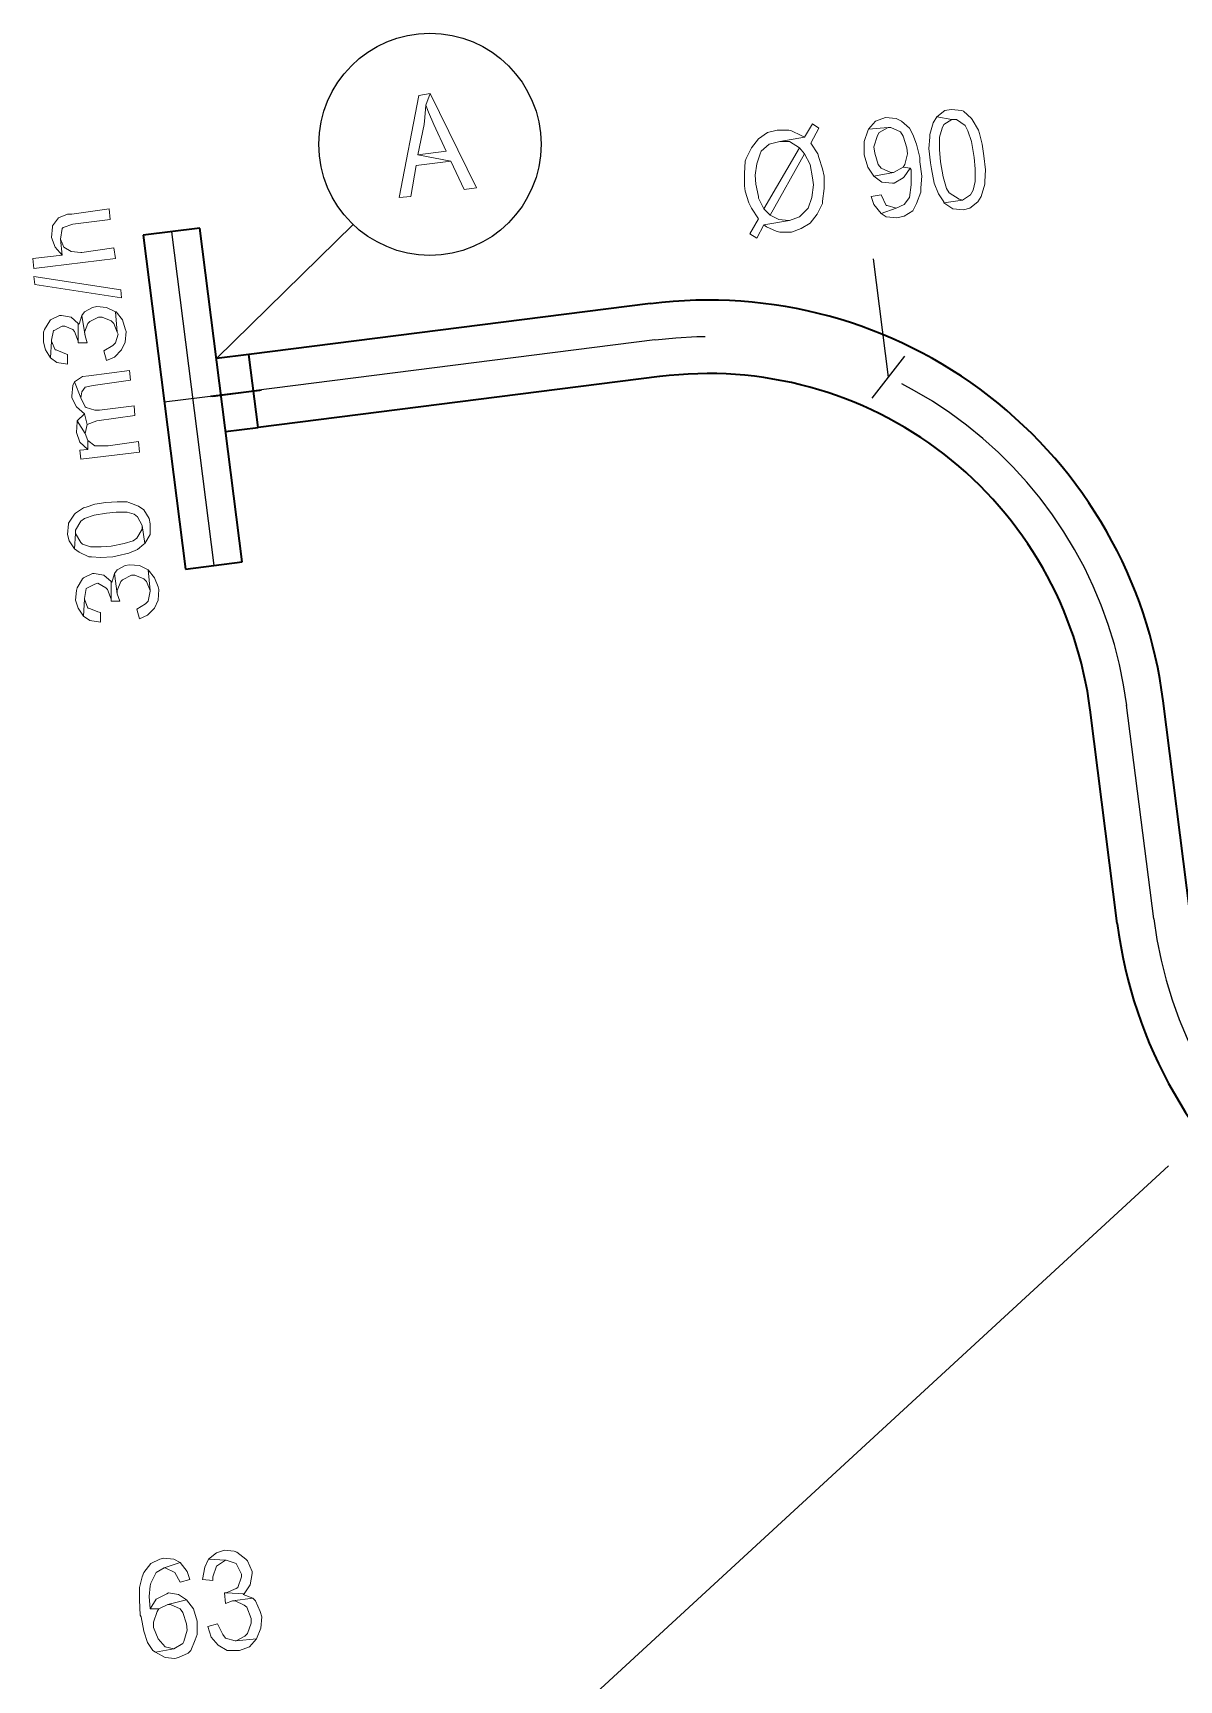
# Model space of a CAD drawing. Header units: metres. Extents: x 2713732.4 to 2713757.2, y 1226081.6 to 1226111.3.
# Drawn here: x 2713738.369 to 2713739.772, y 1226096.202 to 1226098.219 of the extents above; entities that cross this region are included whole.
import ezdxf

# ---------------------------------------------------------------- set-up
doc = ezdxf.new("R2010")
doc.units = ezdxf.units.M
doc.linetypes.add('DASHDOT', pattern=[1, 0.5, -0.25, 0, -0.25])
doc.layers.add('einlagen_boden_erstes_og', color=7, linetype='Continuous', true_color=0x000000)

msp = doc.modelspace()

# ---------------------------------------------------------------- linework, layer by layer
at = {"layer": 'einlagen_boden_erstes_og', "color": 1, "linetype": 'Continuous', "lineweight": 35, "true_color": 0xff0000, "extrusion": (0.000477202, 0.001815, 0.999998)}
for p, q in [((2713738.573, 1226097.9797, -0.1701), (2713738.5036, 1226097.9709, -0.17)), ((2713738.6249, 1226097.571, -0.1694), (2713738.573, 1226097.9797, -0.1701)), ((2713738.5036, 1226097.9709, -0.17), (2713738.5555, 1226097.5622, -0.1693)), ((2713739.1247, 1226097.8874, -0.1702), (2713738.633, 1226097.825, -0.1698)), ((2713738.633, 1226097.825, -0.1698), (2713738.5933, 1226097.82, -0.1698)), ((2713738.6443, 1226097.7357, -0.1697), (2713738.633, 1226097.825, -0.1698)), ((2713739.136, 1226097.7981, -0.17), (2713738.6443, 1226097.7357, -0.1697)), ((2713738.5866, 1226097.7738, -0.1697), (2713738.6466, 1226097.7814, -0.1698)), ((2713738.589, 1226097.7741, -0.1697), (2713738.6486, 1226097.7816, -0.1698)), ((2713738.6046, 1226097.7307, -0.1696), (2713738.6443, 1226097.7357, -0.1697)), ((2713738.5555, 1226097.5622, -0.1693), (2713738.6249, 1226097.571, -0.1694)), ((2713739.7856, 1226097.1398, -0.1691), (2713739.7525, 1226097.401, -0.1696)), ((2713739.6963, 1226097.1284, -0.1691), (2713739.6632, 1226097.3897, -0.1695))]:
    msp.add_line(p, q, dxfattribs=at)
at = {"layer": 'einlagen_boden_erstes_og', "color": 7, "linetype": 'Continuous', "lineweight": 25, "extrusion": (0.000477202, 0.001815, 0.999998)}
for p, q in [((2713738.5933, 1226097.82, -0.1698), (2713738.7608, 1226097.9841, -0.1702)), ((2713739.4163, 1226097.7971, -0.1702), (2713739.3979, 1226097.942, -0.1704)), ((2713739.3963, 1226097.7714, -0.1701), (2713739.4362, 1226097.8228, -0.1702)), ((2713738.9675, 1226096.1029, -0.1669), (2713739.7591, 1226096.8317, -0.1686))]:
    msp.add_line(p, q, dxfattribs=at)
at = {"layer": 'einlagen_boden_erstes_og', "color": 150, "linetype": 'Continuous', "lineweight": 25, "true_color": 0x0080ff, "extrusion": (0.000477202, 0.001815, 0.999998)}
for p, q in [((2713738.5383, 1226097.9753, -0.1701), (2713738.5902, 1226097.5666, -0.1693)), ((2713738.599, 1226097.7753, -0.1697), (2713738.5295, 1226097.7665, -0.1697))]:
    msp.add_line(p, q, dxfattribs=at)
at = {"layer": 'einlagen_boden_erstes_og', "color": 7, "linetype": 'DASHDOT', "lineweight": 25, "extrusion": (0.000477202, 0.001815, 0.999998)}
for p, q in [((2713739.1303, 1226097.8428, -0.1701), (2713738.6386, 1226097.7804, -0.1697)), ((2713739.741, 1226097.1341, -0.1691), (2713739.7078, 1226097.3954, -0.1696))]:
    msp.add_line(p, q, dxfattribs=at)
at = {"layer": 'einlagen_boden_erstes_og', "color": 7, "lineweight": 0}
for points in [[(2713738.8552, 1226098.1444), (2713738.8411, 1226098.1422), (2713738.8172, 1226098.0173), (2713738.8313, 1226098.0184), (2713738.8379, 1226098.0564), (2713738.8802, 1226098.0618), (2713738.84, 1226098.0694), (2713738.8476, 1226098.1064), (2713738.8487, 1226098.1151), (2713738.8498, 1226098.1303)], [(2713738.8552, 1226098.1444), (2713738.8498, 1226098.1303), (2713738.8531, 1226098.1216), (2713738.8596, 1226098.1064), (2713738.8748, 1226098.0738), (2713738.84, 1226098.0694), (2713738.8802, 1226098.0618), (2713738.8965, 1226098.0271), (2713738.9117, 1226098.0292)], [(2713739.4929, 1226098.1248), (2713739.4853, 1226098.1237), (2713739.4755, 1226098.1161), (2713739.494, 1226098.1129), (2713739.4994, 1226098.1129), (2713739.5102, 1226098.1053), (2713739.5135, 1226098.0988), (2713739.5178, 1226098.0857), (2713739.5211, 1226098.0662), (2713739.5222, 1226098.0521), (2713739.5222, 1226098.0368), (2713739.52, 1226098.026), (2713739.5168, 1226098.0205), (2713739.507, 1226098.014), (2713739.4842, 1226098.0108), (2713739.495, 1226098.0032), (2713739.5081, 1226098.0021), (2713739.5157, 1226098.0043), (2713739.5255, 1226098.0119), (2713739.5298, 1226098.0184), (2713739.5341, 1226098.0336), (2713739.5341, 1226098.0368), (2713739.5352, 1226098.051), (2713739.5331, 1226098.0683), (2713739.5309, 1226098.0825), (2713739.5276, 1226098.0955), (2713739.5265, 1226098.0998), (2713739.5189, 1226098.1129), (2713739.5178, 1226098.114), (2713739.5081, 1226098.1227), (2713739.5059, 1226098.1237)], [(2713739.281, 1226098.0998), (2713739.28, 1226098.0998), (2713739.268, 1226098.0966), (2713739.2572, 1226098.089), (2713739.2572, 1226098.089), (2713739.2485, 1226098.0781), (2713739.2419, 1226098.0651), (2713739.2409, 1226098.0618), (2713739.2398, 1226098.0466), (2713739.2398, 1226098.0314), (2713739.2409, 1226098.0249), (2713739.2452, 1226098.0108), (2713739.2485, 1226098.0043), (2713739.2572, 1226097.9912), (2713739.2463, 1226097.9728), (2713739.255, 1226097.9673), (2713739.2637, 1226097.9836), (2713739.2952, 1226097.989), (2713739.2941, 1226097.989), (2713739.2821, 1226097.9901), (2713739.2713, 1226097.9956), (2713739.2637, 1226098.0032), (2713739.2572, 1226098.0162), (2713739.2572, 1226098.0184), (2713739.2539, 1226098.0336), (2713739.2528, 1226098.0444), (2713739.255, 1226098.0586), (2713739.2593, 1226098.0705), (2713739.2604, 1226098.0738), (2713739.2702, 1226098.0825), (2713739.2832, 1226098.0857), (2713739.3136, 1226098.0912), (2713739.3093, 1226098.0933), (2713739.2973, 1226098.0988), (2713739.2941, 1226098.0998)], [(2713739.3234, 1226098.1074), (2713739.3136, 1226098.0912), (2713739.2832, 1226098.0857), (2713739.2941, 1226098.0857), (2713739.2952, 1226098.0857), (2713739.3071, 1226098.0781), (2713739.3136, 1226098.0705), (2713739.3136, 1226098.0705), (2713739.3202, 1226098.0575), (2713739.3234, 1226098.0412), (2713739.3245, 1226098.0325), (2713739.3223, 1226098.0173), (2713739.318, 1226098.0043), (2713739.3158, 1226098.0021), (2713739.3071, 1226097.9934), (2713739.2952, 1226097.989), (2713739.2637, 1226097.9836), (2713739.2669, 1226097.9814), (2713739.2789, 1226097.976), (2713739.2832, 1226097.9749), (2713739.2973, 1226097.9749), (2713739.3093, 1226097.9793), (2713739.3202, 1226097.9858), (2713739.3202, 1226097.9858), (2713739.3288, 1226097.9967), (2713739.3354, 1226098.0097), (2713739.3354, 1226098.0129), (2713739.3375, 1226098.0282), (2713739.3375, 1226098.0434), (2713739.3354, 1226098.0521), (2713739.331, 1226098.0662), (2713739.3299, 1226098.0705), (2713739.3212, 1226098.0836), (2713739.331, 1226098.102)], [(2713739.3918, 1226098.1009), (2713739.3908, 1226098.0988), (2713739.3864, 1226098.0857), (2713739.3864, 1226098.0705), (2713739.3864, 1226098.0694), (2713739.3908, 1226098.0542), (2713739.3984, 1226098.0434), (2713739.4223, 1226098.0477), (2713739.419, 1226098.0477), (2713739.4071, 1226098.0531), (2713739.4038, 1226098.0575), (2713739.3994, 1226098.0716), (2713739.3984, 1226098.0792), (2713739.4027, 1226098.0933), (2713739.4049, 1226098.0966), (2713739.4157, 1226098.1031)], [(2713739.4125, 1226098.1151), (2713739.4125, 1226098.1151), (2713739.4005, 1226098.1107), (2713739.3918, 1226098.1009), (2713739.4157, 1226098.1031), (2713739.419, 1226098.1031), (2713739.4309, 1226098.0977), (2713739.4342, 1226098.0922), (2713739.4386, 1226098.0781), (2713739.4396, 1226098.0705), (2713739.4364, 1226098.0575), (2713739.4342, 1226098.0542), (2713739.4429, 1226098.0531), (2713739.444, 1226098.051), (2713739.444, 1226098.0477), (2713739.444, 1226098.0325), (2713739.4418, 1226098.0173), (2713739.4353, 1226098.0086), (2713739.4255, 1226098.0043), (2713739.4071, 1226097.9977), (2713739.4136, 1226097.9934), (2713739.4266, 1226097.9923), (2713739.4353, 1226097.9945), (2713739.4462, 1226098.001), (2713739.4505, 1226098.0097), (2713739.4559, 1226098.0238), (2713739.4559, 1226098.0292), (2713739.457, 1226098.0434), (2713739.4548, 1226098.0607), (2713739.4548, 1226098.0662), (2713739.4505, 1226098.0825), (2713739.4462, 1226098.0944), (2713739.4418, 1226098.102), (2713739.432, 1226098.1107), (2713739.4255, 1226098.114)], [(2713739.4755, 1226098.1161), (2713739.4711, 1226098.1085), (2713739.4668, 1226098.0944), (2713739.4668, 1226098.0912), (2713739.4657, 1226098.077), (2713739.4679, 1226098.0597), (2713739.469, 1226098.0521), (2713739.4722, 1226098.0347), (2713739.4777, 1226098.0216), (2713739.4842, 1226098.0119), (2713739.4842, 1226098.0108), (2713739.507, 1226098.014), (2713739.5026, 1226098.0151), (2713739.4907, 1226098.0227), (2713739.4874, 1226098.0282), (2713739.4831, 1226098.0423), (2713739.4798, 1226098.0607), (2713739.4787, 1226098.0759), (2713739.4787, 1226098.0912), (2713739.482, 1226098.102), (2713739.4842, 1226098.1064), (2713739.494, 1226098.1129)], [(2713739.3071, 1226098.0781), (2713739.2637, 1226098.0032), (2713739.2713, 1226097.9956), (2713739.3136, 1226098.0705)], [(2713739.4342, 1226098.0542), (2713739.4223, 1226098.0477), (2713739.3984, 1226098.0434), (2713739.4081, 1226098.0358), (2713739.4212, 1226098.0347), (2713739.4233, 1226098.0347), (2713739.4342, 1226098.0412), (2713739.4353, 1226098.0423), (2713739.4429, 1226098.0531)], [(2713739.4071, 1226098.0205), (2713739.3951, 1226098.0184), (2713739.3984, 1226098.0086), (2713739.4071, 1226097.9977), (2713739.4255, 1226098.0043), (2713739.4147, 1226098.0075), (2713739.4136, 1226098.0075)], [(2713738.5283, 1226096.351), (2713738.5239, 1226096.3499), (2713738.5131, 1226096.3445), (2713738.5044, 1226096.3336), (2713738.5022, 1226096.3282), (2713738.499, 1226096.3152), (2713738.499, 1226096.3), (2713738.5, 1226096.2815), (2713738.5011, 1226096.2793), (2713738.5044, 1226096.2619), (2713738.5087, 1226096.2478), (2713738.5153, 1226096.238), (2713738.5185, 1226096.2359), (2713738.5413, 1226096.2402), (2713738.5305, 1226096.2424), (2713738.5218, 1226096.2522), (2713738.5163, 1226096.2663), (2713738.5163, 1226096.2728), (2713738.5207, 1226096.2858), (2713738.5229, 1226096.2891), (2713738.512, 1226096.2891), (2713738.5109, 1226096.3043), (2713738.512, 1226096.3173), (2713738.5131, 1226096.3206), (2713738.5196, 1226096.3336), (2713738.5294, 1226096.3391), (2713738.5489, 1226096.3456), (2713738.5413, 1226096.3499)], [(2713738.5489, 1226096.3456), (2713738.5294, 1226096.3391), (2713738.5305, 1226096.3391), (2713738.5424, 1226096.3336), (2713738.5489, 1226096.3217), (2713738.5609, 1226096.3249), (2713738.5576, 1226096.3347)], [(2713738.5837, 1226096.3499), (2713738.5793, 1226096.3401), (2713738.5761, 1226096.3249), (2713738.5891, 1226096.3239), (2713738.5891, 1226096.3282), (2713738.5935, 1226096.3412), (2713738.5945, 1226096.3423), (2713738.6043, 1226096.3488)], [(2713738.6032, 1226096.3608), (2713738.5935, 1226096.3575), (2713738.5837, 1226096.3499), (2713738.6043, 1226096.3488), (2713738.6054, 1226096.3488), (2713738.6174, 1226096.3445), (2713738.6174, 1226096.3445), (2713738.6239, 1226096.3315), (2713738.6239, 1226096.3282), (2713738.6195, 1226096.3152), (2713738.6174, 1226096.3141), (2713738.6054, 1226096.3086), (2713738.6271, 1226096.3076), (2713738.6347, 1226096.3184), (2713738.6347, 1226096.3184), (2713738.6369, 1226096.3325), (2713738.6369, 1226096.3347), (2713738.6315, 1226096.3477), (2713738.6293, 1226096.3499), (2713738.6184, 1226096.3586), (2713738.6152, 1226096.3597)], [(2713738.5348, 1226096.3086), (2713738.5326, 1226096.3076), (2713738.5218, 1226096.3021), (2713738.5196, 1226096.301), (2713738.512, 1226096.2891), (2713738.5229, 1226096.2891), (2713738.5337, 1226096.2945), (2713738.5565, 1226096.3), (2713738.5468, 1226096.3065)], [(2713738.6032, 1226096.3086), (2713738.6043, 1226096.2956), (2713738.613, 1226096.2989), (2713738.638, 1226096.3021), (2713738.626, 1226096.3065), (2713738.6271, 1226096.3076), (2713738.6054, 1226096.3086)], [(2713738.5565, 1226096.3), (2713738.5337, 1226096.2945), (2713738.537, 1226096.2945), (2713738.5489, 1226096.2891), (2713738.5522, 1226096.2847), (2713738.5565, 1226096.2706), (2713738.5576, 1226096.263), (2713738.5533, 1226096.2489), (2713738.5522, 1226096.2467), (2713738.5413, 1226096.2402), (2713738.5185, 1226096.2359), (2713738.5305, 1226096.2293), (2713738.5424, 1226096.2283), (2713738.5468, 1226096.2293), (2713738.5587, 1226096.2348), (2713738.562, 1226096.238), (2713738.5674, 1226096.2511), (2713738.5696, 1226096.2576), (2713738.5696, 1226096.2728), (2713738.5696, 1226096.2739), (2713738.5652, 1226096.2891)], [(2713738.638, 1226096.3021), (2713738.613, 1226096.2989), (2713738.6163, 1226096.2989), (2713738.6271, 1226096.2934), (2713738.6304, 1226096.2913), (2713738.6358, 1226096.2771), (2713738.6358, 1226096.2717), (2713738.6315, 1226096.2587), (2713738.6282, 1226096.2554), (2713738.6174, 1226096.25), (2713738.6423, 1226096.2522), (2713738.6478, 1226096.2652), (2713738.6489, 1226096.2793), (2713738.6467, 1226096.2858), (2713738.6413, 1226096.2989)], [(2713738.5945, 1226096.2706), (2713738.5826, 1226096.2674), (2713738.5869, 1226096.2543), (2713738.5956, 1226096.2446), (2713738.6065, 1226096.238), (2713738.6195, 1226096.238), (2713738.6217, 1226096.238), (2713738.6337, 1226096.2424), (2713738.6423, 1226096.2522), (2713738.6423, 1226096.2522), (2713738.6174, 1226096.25), (2713738.6163, 1226096.25), (2713738.6043, 1226096.2532), (2713738.6011, 1226096.2576)]]:
    msp.add_lwpolyline(points, close=True, dxfattribs=at)
at = {"layer": 'einlagen_boden_erstes_og', "color": 1, "lineweight": 0}
for points in [[(2713738.3914, 1226097.9684), (2713738.3958, 1226097.9565), (2713738.4045, 1226097.9467), (2713738.4023, 1226097.9662), (2713738.4045, 1226097.9793), (2713738.4055, 1226097.9804), (2713738.4175, 1226097.9847), (2713738.4631, 1226097.9901), (2713738.462, 1226098.0032), (2713738.4164, 1226097.9967), (2713738.411, 1226097.9967), (2713738.4001, 1226097.9923), (2713738.3925, 1226097.9825), (2713738.3925, 1226097.9814)], [(2713738.3686, 1226097.9423), (2713738.3697, 1226097.9304), (2713738.4696, 1226097.9423), (2713738.4675, 1226097.9554), (2713738.4284, 1226097.9499), (2713738.4273, 1226097.9499), (2713738.4153, 1226097.951), (2713738.4066, 1226097.9565), (2713738.4023, 1226097.9662), (2713738.4045, 1226097.9467)], [(2713738.4772, 1226097.8945), (2713738.3708, 1226097.9108), (2713738.3697, 1226097.9206), (2713738.4761, 1226097.9043), (2713738.4772, 1226097.8945)], [(2713738.4284, 1226097.8728), (2713738.4327, 1226097.8478), (2713738.4316, 1226097.8522), (2713738.436, 1226097.863), (2713738.4381, 1226097.8652), (2713738.449, 1226097.8706), (2713738.4533, 1226097.8706), (2713738.4642, 1226097.8663), (2713738.4675, 1226097.863), (2713738.4718, 1226097.8522), (2713738.4696, 1226097.8772), (2713738.4588, 1226097.8826), (2713738.4468, 1226097.8837), (2713738.4414, 1226097.8826), (2713738.4316, 1226097.8772)], [(2713738.4555, 1226097.8294), (2713738.4588, 1226097.8174), (2713738.4685, 1226097.8218), (2713738.4772, 1226097.8305), (2713738.4816, 1226097.8402), (2713738.4827, 1226097.8533), (2713738.4816, 1226097.8565), (2713738.4783, 1226097.8674), (2713738.4707, 1226097.8772), (2713738.4696, 1226097.8772), (2713738.4718, 1226097.8522), (2713738.4729, 1226097.85), (2713738.4696, 1226097.8391), (2713738.4664, 1226097.8359)], [(2713738.3816, 1226097.8402), (2713738.3838, 1226097.8305), (2713738.3903, 1226097.8207), (2713738.3914, 1226097.8413), (2713738.3914, 1226097.8424), (2713738.3936, 1226097.8544), (2713738.3947, 1226097.8544), (2713738.4045, 1226097.8598), (2713738.4077, 1226097.8598), (2713738.4175, 1226097.8554), (2713738.4197, 1226097.8533), (2713738.424, 1226097.8413), (2713738.424, 1226097.863), (2713738.4153, 1226097.8706), (2713738.4153, 1226097.8706), (2713738.4034, 1226097.8728), (2713738.4012, 1226097.8728), (2713738.3903, 1226097.8674), (2713738.3893, 1226097.8663), (2713738.3827, 1226097.8554), (2713738.3816, 1226097.8522)], [(2713738.424, 1226097.8391), (2713738.4349, 1226097.8391), (2713738.4327, 1226097.8478), (2713738.4284, 1226097.8728), (2713738.4251, 1226097.862), (2713738.424, 1226097.863), (2713738.424, 1226097.8413)], [(2713738.3903, 1226097.8207), (2713738.3979, 1226097.8153), (2713738.411, 1226097.8131), (2713738.411, 1226097.825), (2713738.4077, 1226097.8261), (2713738.3969, 1226097.8305), (2713738.3958, 1226097.8305), (2713738.3914, 1226097.8413)], [(2713738.4197, 1226097.7914), (2713738.4273, 1226097.7718), (2713738.4284, 1226097.7794), (2713738.4327, 1226097.7848), (2713738.4425, 1226097.787), (2713738.4881, 1226097.7935), (2713738.487, 1226097.8055), (2713738.437, 1226097.799), (2713738.4294, 1226097.7979)], [(2713738.4164, 1226097.774), (2713738.4164, 1226097.7718), (2713738.4218, 1226097.7609), (2713738.4316, 1226097.7522), (2713738.4349, 1226097.7392), (2713738.4349, 1226097.7392), (2713738.4468, 1226097.7436), (2713738.4935, 1226097.7501), (2713738.4924, 1226097.762), (2713738.4501, 1226097.7566), (2713738.4446, 1226097.7566), (2713738.4338, 1226097.7599), (2713738.4327, 1226097.7609), (2713738.4273, 1226097.7718), (2713738.4197, 1226097.7914), (2713738.4175, 1226097.787)], [(2713738.4218, 1226097.7294), (2713738.4218, 1226097.7294), (2713738.4262, 1226097.7175), (2713738.436, 1226097.7088), (2713738.436, 1226097.7197), (2713738.4327, 1226097.7284), (2713738.4229, 1226097.7436), (2713738.4229, 1226097.7425)], [(2713738.4229, 1226097.7436), (2713738.4327, 1226097.7284), (2713738.4349, 1226097.7392), (2713738.4316, 1226097.7522)], [(2713738.4262, 1226097.7077), (2713738.4273, 1226097.6969), (2713738.499, 1226097.7055), (2713738.4979, 1226097.7186), (2713738.4609, 1226097.7131), (2713738.4577, 1226097.7131), (2713738.4446, 1226097.7131), (2713738.436, 1226097.7197), (2713738.436, 1226097.7088)], [(2713738.411, 1226097.6045), (2713738.4131, 1226097.5969), (2713738.4197, 1226097.5871), (2713738.4208, 1226097.6056), (2713738.4208, 1226097.61), (2713738.4273, 1226097.6208), (2713738.4316, 1226097.6241), (2713738.4436, 1226097.6284), (2713738.4588, 1226097.6306), (2713738.4707, 1226097.6317), (2713738.4838, 1226097.6317), (2713738.4924, 1226097.6295), (2713738.4968, 1226097.6262), (2713738.5022, 1226097.6154), (2713738.5055, 1226097.5937), (2713738.512, 1226097.6045), (2713738.512, 1226097.6176), (2713738.5109, 1226097.6241), (2713738.5044, 1226097.6349), (2713738.4979, 1226097.6393), (2713738.4859, 1226097.6436), (2713738.4838, 1226097.6447), (2713738.4718, 1226097.6447), (2713738.4577, 1226097.6436), (2713738.4446, 1226097.6415), (2713738.4338, 1226097.6382), (2713738.4305, 1226097.6371), (2713738.4208, 1226097.6306), (2713738.4197, 1226097.6295), (2713738.4121, 1226097.6186), (2713738.4121, 1226097.6176)], [(2713738.4197, 1226097.5871), (2713738.4251, 1226097.5828), (2713738.437, 1226097.5774), (2713738.4403, 1226097.5774), (2713738.4512, 1226097.5763), (2713738.4664, 1226097.5774), (2713738.4718, 1226097.5785), (2713738.4859, 1226097.5817), (2713738.4968, 1226097.5861), (2713738.5044, 1226097.5926), (2713738.5055, 1226097.5937), (2713738.5022, 1226097.6154), (2713738.5022, 1226097.611), (2713738.4957, 1226097.6002), (2713738.4914, 1226097.5969), (2713738.4805, 1226097.5937), (2713738.4642, 1226097.5904), (2713738.4523, 1226097.5893), (2713738.4392, 1226097.5893), (2713738.4294, 1226097.5926), (2713738.4273, 1226097.5947), (2713738.4208, 1226097.6056)], [(2713738.4208, 1226097.5241), (2713738.424, 1226097.5144), (2713738.4305, 1226097.5046), (2713738.4316, 1226097.5252), (2713738.4316, 1226097.5263), (2713738.4338, 1226097.5383), (2713738.4338, 1226097.5383), (2713738.4446, 1226097.5437), (2713738.4479, 1226097.5448), (2713738.4577, 1226097.5393), (2713738.4599, 1226097.5372), (2713738.4642, 1226097.5252), (2713738.4642, 1226097.547), (2713738.4555, 1226097.5546), (2713738.4555, 1226097.5546), (2713738.4436, 1226097.5567), (2713738.4414, 1226097.5567), (2713738.4305, 1226097.5513), (2713738.4294, 1226097.5502), (2713738.4229, 1226097.5393), (2713738.4218, 1226097.5361)], [(2713738.4642, 1226097.5231), (2713738.4751, 1226097.5231), (2713738.4718, 1226097.5317), (2713738.4685, 1226097.5567), (2713738.4653, 1226097.5459), (2713738.4642, 1226097.547), (2713738.4642, 1226097.5252)], [(2713738.4685, 1226097.5567), (2713738.4718, 1226097.5317), (2713738.4718, 1226097.5361), (2713738.4761, 1226097.547), (2713738.4783, 1226097.5491), (2713738.4892, 1226097.5546), (2713738.4935, 1226097.5546), (2713738.5044, 1226097.5502), (2713738.5077, 1226097.547), (2713738.512, 1226097.5361), (2713738.5098, 1226097.5611), (2713738.499, 1226097.5665), (2713738.487, 1226097.5676), (2713738.4816, 1226097.5665), (2713738.4718, 1226097.5611)], [(2713738.4957, 1226097.5133), (2713738.499, 1226097.5013), (2713738.5087, 1226097.5057), (2713738.5174, 1226097.5144), (2713738.5218, 1226097.5241), (2713738.5229, 1226097.5372), (2713738.5218, 1226097.5404), (2713738.5174, 1226097.5513), (2713738.5098, 1226097.5611), (2713738.5098, 1226097.5611), (2713738.512, 1226097.5361), (2713738.512, 1226097.535), (2713738.5098, 1226097.5231), (2713738.5066, 1226097.5198)], [(2713738.4305, 1226097.5046), (2713738.4381, 1226097.4992), (2713738.4512, 1226097.497), (2713738.4512, 1226097.5089), (2713738.4479, 1226097.51), (2713738.437, 1226097.5144), (2713738.436, 1226097.5144), (2713738.4316, 1226097.5252)]]:
    msp.add_lwpolyline(points, close=True, dxfattribs=at)
at = {"layer": 'einlagen_boden_erstes_og', "color": 7, "linetype": 'Continuous', "lineweight": 25, "extrusion": (0.000477202, 0.001815, 0.999998)}
msp.add_circle((2713738.5457, 1226093.7121, 3520.5086), 0.136, dxfattribs=at)
at = {"layer": 'einlagen_boden_erstes_og', "color": 1, "linetype": 'Continuous', "lineweight": 35, "true_color": 0xff0000, "extrusion": (0.000477202, 0.001815, 0.999998)}
for centre, radius, start, end in [((2713738.8865, 1226092.9598, 3520.5086), 0.5616, 7.2325, 97.2325), ((2713738.8865, 1226092.9598, 3520.5086), 0.4716, 7.2325, 97.2325), ((2713739.9445, 1226092.8286, 3520.5086), 0.5616, 187.2325, 232.2325)]:
    msp.add_arc(centre, radius, start, end, dxfattribs=at)
at = {"layer": 'einlagen_boden_erstes_og', "color": 7, "linetype": 'DASHDOT', "lineweight": 25, "extrusion": (0.000477202, 0.001815, 0.999998)}
for centre, start, end in [((2713738.8865, 1226092.9598, 3520.5086), 7.2325, 97.2325), ((2713739.9445, 1226092.8286, 3520.5086), 187.2325, 232.2325)]:
    msp.add_arc(centre, 0.5166, start, end, dxfattribs=at)

doc.saveas('drawing.dxf')
